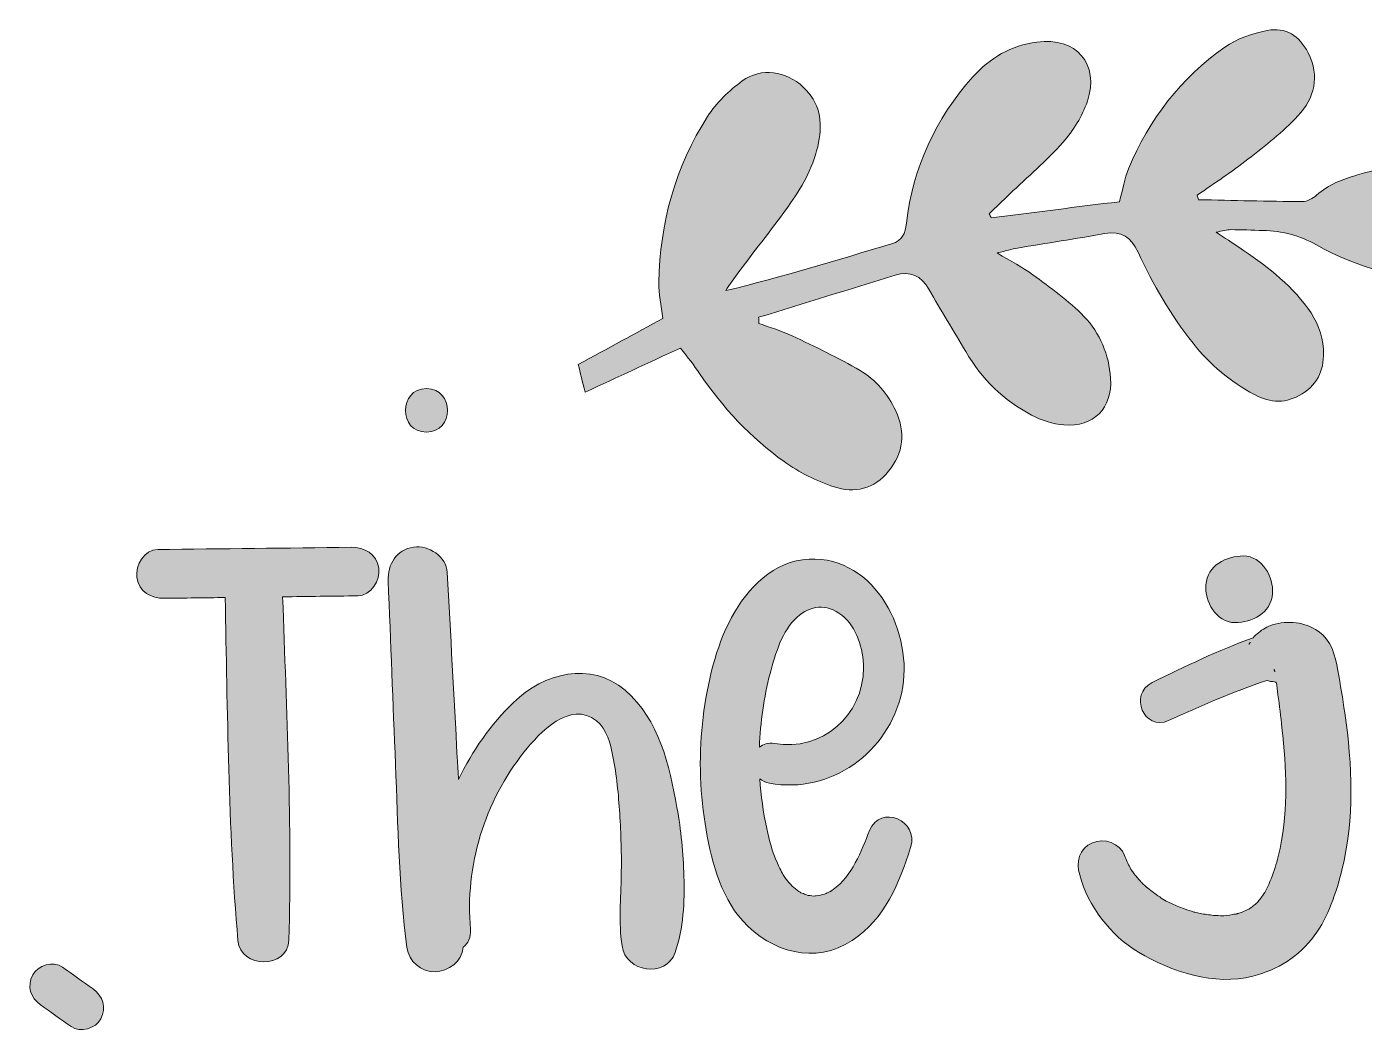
# Model space of a CAD drawing. Header units: inches. Extents: x 66 to 1015, y -1000 to -79.
# Drawn here: x 111.6 to 541.5, y -414.9 to -91.5 of the extents above; entities that cross this region are included whole.
import ezdxf

# ---------------------------------------------------------------- set-up
doc = ezdxf.new("R2010")
doc.units = ezdxf.units.IN
doc.header["$MEASUREMENT"] = 0
doc.layers.add('Layer 1', color=7, linetype='Continuous')

# ---------------------------------------------------------------- blocks, each defined once
blk = doc.blocks.new('block 2')
at = {"layer": 'Layer 1', "true_color": 0xffffff}
h = blk.add_hatch(color=7, dxfattribs=at)
h.dxf.hatch_style = 2
edge = h.paths.add_edge_path()
edge.add_spline(control_points=[(291.06, -208.95), (301.52, -204.11), (311.42, -199.52), (321.76, -194.74), (324.09, -197.83), (326.1, -200.29), (327.87, -202.91), (335.29, -213.93), (344.3, -223.52), (355.05, -231.24), (359.87, -234.71), (365.45, -237.47), (371.09, -239.34), (377.64, -241.53), (384.06, -240.04), (388.64, -234.35), (393.39, -228.45), (394.13, -221.91), (390.91, -214.93), (388.38, -209.47), (384.55, -204.97), (379.5, -202), (372.46, -197.87), (365.04, -194.36), (357.67, -190.84), (354.23, -189.2), (350.52, -188.15), (346.93, -186.84), (346.91, -186.19), (346.89, -185.53), (346.86, -184.88), (361.48, -180.37), (376.1, -175.88), (390.71, -171.35), (395.61, -169.83), (399.03, -171.52), (401.54, -175.85), (405.43, -182.57), (409.5, -189.19), (413.42, -195.9), (418.56, -204.7), (425.62, -211.57), (434.57, -216.3), (437.73, -217.97), (441.42, -219.16), (444.96, -219.46), (454.54, -220.27), (460.62, -214.09), (459.97, -204.45), (459.47, -196.9), (456.6, -189.93), (451.43, -184.59), (446.54, -179.54), (440.64, -175.43), (434.97, -171.19), (431.74, -168.78), (428.07, -166.94), (423.49, -164.19), (426.49, -163.46), (428.24, -162.93), (430.02, -162.63), (439.38, -161.05), (448.76, -159.65), (458.09, -157.96), (463.46, -156.98), (466.61, -159.12), (468.79, -163.9), (473.54, -174.34), (479.34, -184.19), (486.48, -193.2), (491.91, -200.05), (498.46, -205.57), (506.18, -209.73), (511.41, -212.54), (516.49, -212.59), (521.53, -209.48), (526.88, -206.18), (528.78, -201.09), (528.38, -195.08), (528.06, -190.24), (526.25, -185.91), (523.37, -181.96), (517.39, -173.78), (509.45, -167.89), (501.17, -162.35), (499.03, -160.92), (496.88, -159.5), (493.86, -157.5), (496.03, -157.12), (497.33, -156.71), (498.63, -156.71), (502.08, -156.7), (505.53, -156.9), (508.98, -156.96), (515.11, -157.08), (520.67, -158.53), (526.18, -161.62), (539.38, -169.01), (553.78, -172.85), (568.92, -173.06), (574.46, -173.14), (580.08, -172.25), (585.55, -171.17), (592.03, -169.89), (597.48, -166.55), (598.82, -159.53), (600.23, -152.18), (597.5, -145.86), (591.92, -141.01), (587.36, -137.05), (581.68, -135.56), (575.79, -134.94), (563.35, -133.62), (551.31, -135.74), (539.39, -139.11), (534.56, -140.47), (530.02, -142.23), (526.18, -145.64), (524.98, -146.7), (523.16, -147.68), (521.63, -147.67), (510.49, -147.62), (499.35, -147.32), (488.22, -147.09), (488.1, -146.6), (487.97, -146.1), (487.85, -145.61), (493.29, -141.79), (498.9, -138.18), (504.12, -134.09), (509.7, -129.73), (515.36, -125.32), (520.17, -120.16), (525.53, -114.43), (527.33, -107.44), (523.44, -99.86), (520.65, -94.41), (516.38, -91.51), (510.32, -92.71), (505.57, -93.64), (500.56, -95.33), (496.66, -98.08), (482.6, -108), (472.34, -121.2), (465.76, -137.14), (464.47, -140.28), (463.91, -143.73), (462.82, -147.72), (449.22, -149.42), (435.42, -151.15), (421.62, -152.88), (421.4, -152.45), (421.18, -152.02), (420.96, -151.59), (423.14, -149.49), (425.32, -147.39), (427.51, -145.3), (433.27, -139.79), (439.41, -134.61), (444.67, -128.66), (448.01, -124.87), (450.93, -120.23), (452.51, -115.47), (456.53, -103.39), (448.92, -94.78), (436.28, -96.43), (428, -97.51), (421.23, -101.53), (415.71, -107.64), (403.62, -121.02), (396.52, -136.75), (394.33, -154.61), (393.92, -157.97), (393.15, -160.18), (389.59, -161.24), (372.07, -166.48), (354.6, -171.9), (336.26, -176.31), (337.67, -174.29), (339.04, -172.24), (340.51, -170.27), (346.07, -162.85), (351.84, -155.58), (357.21, -148.02), (361.34, -142.19), (364.7, -135.87), (366.13, -128.75), (367.48, -122.02), (366.5, -115.85), (361.22, -110.9), (355.67, -105.7), (347.74, -104.48), (341.61, -108.93), (337.34, -112.03), (333.26, -115.94), (330.43, -120.35), (320.06, -136.53), (315.12, -154.52), (314.76, -173.7), (314.69, -177.32), (315.56, -180.95), (316.08, -185.23), (307.44, -189.94), (298.41, -194.87), (288.89, -200.08), (289.55, -202.79), (290.19, -205.4), (291.06, -208.95)], knot_values=[0, 0, 0, 0, 1, 1, 1, 2, 2, 2, 3, 3, 3, 4, 4, 4, 5, 5, 5, 6, 6, 6, 7, 7, 7, 8, 8, 8, 9, 9, 9, 10, 10, 10, 11, 11, 11, 12, 12, 12, 13, 13, 13, 14, 14, 14, 15, 15, 15, 16, 16, 16, 17, 17, 17, 18, 18, 18, 19, 19, 19, 20, 20, 20, 21, 21, 21, 22, 22, 22, 23, 23, 23, 24, 24, 24, 25, 25, 25, 26, 26, 26, 27, 27, 27, 28, 28, 28, 29, 29, 29, 30, 30, 30, 31, 31, 31, 32, 32, 32, 33, 33, 33, 34, 34, 34, 35, 35, 35, 36, 36, 36, 37, 37, 37, 38, 38, 38, 39, 39, 39, 40, 40, 40, 41, 41, 41, 42, 42, 42, 43, 43, 43, 44, 44, 44, 45, 45, 45, 46, 46, 46, 47, 47, 47, 48, 48, 48, 49, 49, 49, 50, 50, 50, 51, 51, 51, 52, 52, 52, 53, 53, 53, 54, 54, 54, 55, 55, 55, 56, 56, 56, 57, 57, 57, 58, 58, 58, 59, 59, 59, 60, 60, 60, 61, 61, 61, 62, 62, 62, 63, 63, 63, 64, 64, 64, 65, 65, 65, 66, 66, 66, 67, 67, 67, 68, 68, 68, 69, 69, 69, 69], degree=3, periodic=1)
h = blk.add_hatch(color=7, dxfattribs=at)
h.dxf.hatch_style = 2
edge = h.paths.add_edge_path()
edge.add_spline(control_points=[(240.09, -221.78), (249.1, -221.78), (249.12, -207.77), (240.09, -207.77), (231.07, -207.77), (231.06, -221.78), (240.09, -221.78)], knot_values=[0, 0, 0, 0, 1, 1, 1, 2, 2, 2, 2], degree=3, periodic=1)
h = blk.add_hatch(color=7, dxfattribs=at)
h.dxf.hatch_style = 2
edge = h.paths.add_edge_path()
edge.add_spline(control_points=[(155.92, -275.17), (162.4, -275.09), (168.88, -275.01), (175.37, -274.93), (176.19, -311.67), (176.31, -348.48), (179.5, -385.11), (180.29, -394.22), (195.56, -394.4), (195.84, -385.02), (196.97, -348.24), (195.12, -311.46), (193.86, -274.69), (201.92, -274.59), (209.98, -274.49), (218.05, -274.39), (222.31, -274.33), (225.29, -269.32), (224.75, -265.49), (224.1, -260.83), (220.13, -258.74), (215.85, -258.79), (195.14, -259.03), (174.43, -259.27), (153.72, -259.5), (149.44, -259.55), (146.44, -264.59), (146.99, -268.44), (147.64, -273.12), (151.63, -275.23), (155.92, -275.17)], knot_values=[0, 0, 0, 0, 1, 1, 1, 2, 2, 2, 3, 3, 3, 4, 4, 4, 5, 5, 5, 6, 6, 6, 7, 7, 7, 8, 8, 8, 9, 9, 9, 10, 10, 10, 10], degree=3, periodic=1)
h = blk.add_hatch(color=7, dxfattribs=at)
h.dxf.hatch_style = 2
edge = h.paths.add_edge_path()
edge.add_spline(control_points=[(233.81, -387.42), (234.38, -391.87), (238.45, -395.26), (242.87, -395.17), (247.01, -395.08), (251.69, -391.91), (251.84, -387.32), (251.84, -387.31), (251.84, -387.3), (251.84, -387.29), (253.41, -386.07), (254.45, -384.15), (254.23, -381.62), (252.42, -361.24), (258.74, -340.49), (271.52, -324.52), (276.43, -318.38), (286.32, -307.79), (294.71, -314.55), (298.11, -317.29), (299.21, -321.86), (300.03, -325.97), (301.24, -332), (301.8, -338.21), (302.19, -344.35), (302.61, -350.97), (302.83, -357.43), (302.7, -363.99), (302.54, -371.57), (301.86, -379.3), (302.94, -386.83), (304.16, -395.31), (316.97, -397.48), (320.01, -388.98), (322.77, -381.27), (323.06, -372.64), (322.85, -364.54), (322.66, -357.14), (321.93, -349.7), (320.59, -342.42), (318.05, -328.67), (315.03, -314.23), (303.94, -304.73), (292.84, -295.21), (277.8, -299.2), (268.09, -308.61), (260.79, -315.68), (254.83, -324.2), (250.39, -333.38), (250.26, -331.07), (250.13, -328.76), (250, -326.45), (248.92, -306.59), (247.84, -286.73), (246.77, -266.87), (246.48, -261.7), (240.76, -258.04), (235.94, -258.72), (230.39, -259.5), (227.59, -264.35), (227.79, -269.54), (228.57, -289.22), (229.35, -308.89), (230.13, -328.57), (230.91, -348.24), (231.32, -367.89), (233.81, -387.42)], knot_values=[0, 0, 0, 0, 1, 1, 1, 2, 2, 2, 3, 3, 3, 4, 4, 4, 5, 5, 5, 6, 6, 6, 7, 7, 7, 8, 8, 8, 9, 9, 9, 10, 10, 10, 11, 11, 11, 12, 12, 12, 13, 13, 13, 14, 14, 14, 15, 15, 15, 16, 16, 16, 17, 17, 17, 18, 18, 18, 19, 19, 19, 20, 20, 20, 21, 21, 21, 22, 22, 22, 22], degree=3, periodic=1)
h = blk.add_hatch(color=7, dxfattribs=at)
h.dxf.hatch_style = 2
edge = h.paths.add_edge_path()
edge.add_spline(control_points=[(376.97, -385.09), (387.49, -378.12), (392, -366.77), (395.71, -355.24), (398.49, -346.59), (386, -341.2), (382.51, -349.82), (379.78, -356.55), (376.95, -364.4), (370.77, -368.79), (370.35, -369.09), (370.12, -369.26), (369.99, -369.35), (370.05, -369.28), (369.97, -369.28), (369.03, -369.78), (369.02, -369.79), (368.09, -370.18), (368.07, -370.22), (367.2, -370.48), (366.27, -370.6), (365.38, -370.78), (365.31, -370.79), (364.78, -370.82), (364.51, -370.85), (363.94, -370.76), (362.64, -370.58), (362.79, -370.66), (362.27, -370.49), (361.76, -370.25), (361.26, -370.08), (360.82, -369.93), (360.58, -369.86), (360.46, -369.84), (360.36, -369.75), (360.16, -369.6), (359.79, -369.34), (359.04, -368.83), (358.29, -368.28), (357.61, -367.67), (357.67, -367.69), (356.71, -366.68), (356.57, -366.51), (355.99, -365.82), (355.43, -365.1), (354.93, -364.33), (354.5, -363.67), (353.44, -361.57), (352.89, -360.33), (351.12, -356.3), (350.33, -353.26), (349.45, -349.11), (348.34, -343.91), (347.56, -338.52), (347.22, -333.18), (348.02, -333.87), (349.05, -334.37), (350.31, -334.6), (370.07, -338.19), (388.72, -324.6), (392.86, -305.35), (396.89, -286.67), (384.56, -261.6), (363.05, -262.57), (351.7, -263.09), (343.26, -271.93), (338.17, -281.3), (332.96, -290.9), (330.38, -302.61), (329.02, -313.37), (327.6, -324.63), (327.84, -336.31), (329.63, -347.51), (331.37, -358.38), (334.17, -370.48), (341.77, -378.87), (350.89, -388.94), (365.08, -392.98), (376.97, -385.09)], knot_values=[0, 0, 0, 0, 1, 1, 1, 2, 2, 2, 3, 3, 3, 4, 4, 4, 5, 5, 5, 6, 6, 6, 7, 7, 7, 8, 8, 8, 9, 9, 9, 10, 10, 10, 11, 11, 11, 12, 12, 12, 13, 13, 13, 14, 14, 14, 15, 15, 15, 16, 16, 16, 17, 17, 17, 18, 18, 18, 19, 19, 19, 20, 20, 20, 21, 21, 21, 22, 22, 22, 23, 23, 23, 24, 24, 24, 25, 25, 25, 26, 26, 26, 26], degree=3, periodic=1)
edge = h.paths.add_edge_path()
edge.add_spline(control_points=[(350.54, -299.31), (352.19, -293.06), (354.47, -285.45), (359.22, -281.21), (363.45, -277.45), (368.68, -276.69), (373.58, -280.62), (378.41, -284.5), (380.52, -291.45), (380.55, -297.46), (380.61, -312.79), (367.11, -324.5), (351.97, -321.84), (349.92, -321.48), (348.29, -322.01), (347.11, -323.03), (347.45, -315.06), (348.5, -307.01), (350.54, -299.31)], knot_values=[0, 0, 0, 0, 1, 1, 1, 2, 2, 2, 3, 3, 3, 4, 4, 4, 5, 5, 5, 6, 6, 6, 6], degree=3, periodic=1)
h = blk.add_hatch(color=7, dxfattribs=at)
h.dxf.hatch_style = 2
edge = h.paths.add_edge_path()
edge.add_spline(control_points=[(512.02, -273.66), (512.46, -268.46), (508.74, -261.56), (502.7, -261.56), (497.08, -261.56), (491.13, -264.55), (490.59, -270.88), (490.15, -276.08), (493.87, -282.98), (499.91, -282.98), (505.54, -282.98), (511.49, -279.99), (512.02, -273.66)], knot_values=[0, 0, 0, 0, 1, 1, 1, 2, 2, 2, 3, 3, 3, 4, 4, 4, 4], degree=3, periodic=1)
h = blk.add_hatch(color=7, dxfattribs=at)
h.dxf.hatch_style = 2
edge = h.paths.add_edge_path()
edge.add_spline(control_points=[(493.08, -377.06), (491.61, -376.92), (490.16, -376.71), (488.72, -376.42), (488.16, -376.31), (487.6, -376.18), (487.04, -376.05), (486.93, -376.02), (486.84, -376), (486.78, -375.98), (485.75, -375.65), (484.73, -375.33), (483.71, -374.97), (482.11, -374.39), (480.54, -373.75), (479, -373.02), (477.41, -372.26), (476.19, -371.51), (474.64, -370.37), (473.44, -369.5), (472.26, -368.58), (471.14, -367.61), (470.78, -367.31), (470.42, -366.99), (470.08, -366.67), (470.05, -366.62), (469.47, -366), (469.28, -365.77), (468.52, -364.89), (467.77, -364), (467.08, -363.05), (466.86, -362.74), (466.64, -362.42), (466.43, -362.1), (466.37, -362.01), (466.32, -361.9), (466.26, -361.77), (465.62, -360.47), (465, -359.18), (464.5, -357.82), (463.01, -353.84), (457.9, -352.1), (454.14, -353.73), (449.81, -355.6), (448.88, -359.97), (450.04, -364.08), (452.91, -374.3), (459.85, -383.43), (468.93, -388.87), (479.57, -395.24), (493.31, -399.78), (505.68, -396.59), (513.62, -394.54), (520.57, -390.29), (525.46, -383.61), (530.06, -377.34), (532.42, -369.96), (534.3, -362.51), (538.46, -346.09), (537.68, -328.65), (535.25, -312.01), (534.59, -307.45), (533.81, -302.91), (533.03, -298.36), (532.17, -293.41), (531, -288.77), (526.66, -285.7), (522.54, -282.79), (516.79, -282.23), (512.02, -283.72), (510.34, -284.24), (508.84, -285.09), (507.49, -286.22), (506.91, -286.7), (506.27, -287.25), (505.77, -287.84), (494.66, -291.84), (483.92, -297.08), (473.32, -302.26), (465.68, -306), (470.74, -318), (478.61, -314.47), (488.92, -309.85), (499.39, -305.12), (510.16, -301.58), (510.96, -301.8), (511.82, -301.94), (512.62, -302.05), (512.82, -302.08), (513.02, -302.09), (513.22, -302.1), (513.41, -303.45), (513.6, -304.79), (513.78, -306.14), (514.25, -309.67), (514.69, -313.21), (515.07, -316.75), (516.51, -330.28), (517.22, -342.09), (514.44, -355.52), (513.48, -360.14), (511.99, -365.13), (509.55, -369.71), (509.63, -369.46), (508.46, -371.29), (508.17, -371.68), (507.85, -372.1), (507.51, -372.49), (507.17, -372.89), (506.3, -373.68), (505.4, -374.41), (504.42, -375.06), (504.34, -375.09), (504.23, -375.13), (504.08, -375.19), (503.27, -375.55), (502.48, -375.92), (501.65, -376.23), (499.61, -377.01), (500.73, -376.51), (501.21, -376.39), (500.52, -376.56), (499.81, -376.7), (499.12, -376.82), (497.89, -377.04), (496.64, -377.17), (495.4, -377.22), (495.85, -377.17), (493.48, -377.1), (493.08, -377.06)], knot_values=[0, 0, 0, 0, 1, 1, 1, 2, 2, 2, 3, 3, 3, 4, 4, 4, 5, 5, 5, 6, 6, 6, 7, 7, 7, 8, 8, 8, 9, 9, 9, 10, 10, 10, 11, 11, 11, 12, 12, 12, 13, 13, 13, 14, 14, 14, 15, 15, 15, 16, 16, 16, 17, 17, 17, 18, 18, 18, 19, 19, 19, 20, 20, 20, 21, 21, 21, 22, 22, 22, 23, 23, 23, 24, 24, 24, 25, 25, 25, 26, 26, 26, 27, 27, 27, 28, 28, 28, 29, 29, 29, 30, 30, 30, 31, 31, 31, 32, 32, 32, 33, 33, 33, 34, 34, 34, 35, 35, 35, 36, 36, 36, 37, 37, 37, 38, 38, 38, 39, 39, 39, 40, 40, 40, 41, 41, 41, 42, 42, 42, 43, 43, 43, 43], degree=3, periodic=1)
edge = h.paths.add_edge_path()
edge.add_spline(control_points=[(504.85, -289.33), (504.86, -289.33), (504.87, -289.32), (504.87, -289.32), (504.36, -290.22), (504.35, -290.23), (504.85, -289.33)], knot_values=[0, 0, 0, 0, 1, 1, 1, 2, 2, 2, 2], degree=3, periodic=1)
edge = h.paths.add_edge_path()
edge.add_spline(control_points=[(512.74, -298.68), (512.75, -298.73), (512.75, -298.78), (512.76, -298.82), (512.21, -297.87), (512.67, -297.74), (512.74, -298.68)], knot_values=[0, 0, 0, 0, 1, 1, 1, 2, 2, 2, 2], degree=3, periodic=1)
h = blk.add_hatch(color=7, dxfattribs=at)
h.dxf.hatch_style = 2
edge = h.paths.add_edge_path()
edge.add_spline(control_points=[(116.04, -405.8), (119.31, -408.13), (122.58, -410.47), (125.85, -412.8), (128.84, -414.94), (133.78, -413.43), (135.44, -410.29), (137.34, -406.68), (136.12, -402.98), (132.92, -400.7), (129.65, -398.37), (126.38, -396.03), (123.11, -393.7), (120.12, -391.56), (115.18, -393.07), (113.53, -396.21), (111.62, -399.82), (112.85, -403.52), (116.04, -405.8)], knot_values=[0, 0, 0, 0, 1, 1, 1, 2, 2, 2, 3, 3, 3, 4, 4, 4, 5, 5, 5, 6, 6, 6, 6], degree=3, periodic=1)
at = {"layer": 'Layer 1', "lineweight": 0}
for points, knots in [([(291.06, -208.95), (301.52, -204.11), (311.42, -199.52), (321.76, -194.74), (324.09, -197.83), (326.1, -200.29), (327.87, -202.91), (335.29, -213.93), (344.3, -223.52), (355.05, -231.24), (359.87, -234.71), (365.45, -237.47), (371.09, -239.34), (377.64, -241.53), (384.06, -240.04), (388.64, -234.35), (393.39, -228.45), (394.13, -221.91), (390.91, -214.93), (388.38, -209.47), (384.55, -204.97), (379.5, -202), (372.46, -197.87), (365.04, -194.36), (357.67, -190.84), (354.23, -189.2), (350.52, -188.15), (346.93, -186.84), (346.91, -186.19), (346.89, -185.53), (346.86, -184.88), (361.48, -180.37), (376.1, -175.88), (390.71, -171.35), (395.61, -169.83), (399.03, -171.52), (401.54, -175.85), (405.43, -182.57), (409.5, -189.19), (413.42, -195.9), (418.56, -204.7), (425.62, -211.57), (434.57, -216.3), (437.73, -217.97), (441.42, -219.16), (444.96, -219.46), (454.54, -220.27), (460.62, -214.09), (459.97, -204.45), (459.47, -196.9), (456.6, -189.93), (451.43, -184.59), (446.54, -179.54), (440.64, -175.43), (434.97, -171.19), (431.74, -168.78), (428.07, -166.94), (423.49, -164.19), (426.49, -163.46), (428.24, -162.93), (430.02, -162.63), (439.38, -161.05), (448.76, -159.65), (458.09, -157.96), (463.46, -156.98), (466.61, -159.12), (468.79, -163.9), (473.54, -174.34), (479.34, -184.19), (486.48, -193.2), (491.91, -200.05), (498.46, -205.57), (506.18, -209.73), (511.41, -212.54), (516.49, -212.59), (521.53, -209.48), (526.88, -206.18), (528.78, -201.09), (528.38, -195.08), (528.06, -190.24), (526.25, -185.91), (523.37, -181.96), (517.39, -173.78), (509.45, -167.89), (501.17, -162.35), (499.03, -160.92), (496.88, -159.5), (493.86, -157.5), (496.03, -157.12), (497.33, -156.71), (498.63, -156.71), (502.08, -156.7), (505.53, -156.9), (508.98, -156.96), (515.11, -157.08), (520.67, -158.53), (526.18, -161.62), (539.38, -169.01), (553.78, -172.85), (568.92, -173.06), (574.46, -173.14), (580.08, -172.25), (585.55, -171.17), (592.03, -169.89), (597.48, -166.55), (598.82, -159.53), (600.23, -152.18), (597.5, -145.86), (591.92, -141.01), (587.36, -137.05), (581.68, -135.56), (575.79, -134.94), (563.35, -133.62), (551.31, -135.74), (539.39, -139.11), (534.56, -140.47), (530.02, -142.23), (526.18, -145.64), (524.98, -146.7), (523.16, -147.68), (521.63, -147.67), (510.49, -147.62), (499.35, -147.32), (488.22, -147.09), (488.1, -146.6), (487.97, -146.1), (487.85, -145.61), (493.29, -141.79), (498.9, -138.18), (504.12, -134.09), (509.7, -129.73), (515.36, -125.32), (520.17, -120.16), (525.53, -114.43), (527.33, -107.44), (523.44, -99.86), (520.65, -94.41), (516.38, -91.51), (510.32, -92.71), (505.57, -93.64), (500.56, -95.33), (496.66, -98.08), (482.6, -108), (472.34, -121.2), (465.76, -137.14), (464.47, -140.28), (463.91, -143.73), (462.82, -147.72), (449.22, -149.42), (435.42, -151.15), (421.62, -152.88), (421.4, -152.45), (421.18, -152.02), (420.96, -151.59), (423.14, -149.49), (425.32, -147.39), (427.51, -145.3), (433.27, -139.79), (439.41, -134.61), (444.67, -128.66), (448.01, -124.87), (450.93, -120.23), (452.51, -115.47), (456.53, -103.39), (448.92, -94.78), (436.28, -96.43), (428, -97.51), (421.23, -101.53), (415.71, -107.64), (403.62, -121.02), (396.52, -136.75), (394.33, -154.61), (393.92, -157.97), (393.15, -160.18), (389.59, -161.24), (372.07, -166.48), (354.6, -171.9), (336.26, -176.31), (337.67, -174.29), (339.04, -172.24), (340.51, -170.27), (346.07, -162.85), (351.84, -155.58), (357.21, -148.02), (361.34, -142.19), (364.7, -135.87), (366.13, -128.75), (367.48, -122.02), (366.5, -115.85), (361.22, -110.9), (355.67, -105.7), (347.74, -104.48), (341.61, -108.93), (337.34, -112.03), (333.26, -115.94), (330.43, -120.35), (320.06, -136.53), (315.12, -154.52), (314.76, -173.7), (314.69, -177.32), (315.56, -180.95), (316.08, -185.23), (307.44, -189.94), (298.41, -194.87), (288.89, -200.08), (289.55, -202.79), (290.19, -205.4), (291.06, -208.95)], [0, 0, 0, 0, 1, 1, 1, 2, 2, 2, 3, 3, 3, 4, 4, 4, 5, 5, 5, 6, 6, 6, 7, 7, 7, 8, 8, 8, 9, 9, 9, 10, 10, 10, 11, 11, 11, 12, 12, 12, 13, 13, 13, 14, 14, 14, 15, 15, 15, 16, 16, 16, 17, 17, 17, 18, 18, 18, 19, 19, 19, 20, 20, 20, 21, 21, 21, 22, 22, 22, 23, 23, 23, 24, 24, 24, 25, 25, 25, 26, 26, 26, 27, 27, 27, 28, 28, 28, 29, 29, 29, 30, 30, 30, 31, 31, 31, 32, 32, 32, 33, 33, 33, 34, 34, 34, 35, 35, 35, 36, 36, 36, 37, 37, 37, 38, 38, 38, 39, 39, 39, 40, 40, 40, 41, 41, 41, 42, 42, 42, 43, 43, 43, 44, 44, 44, 45, 45, 45, 46, 46, 46, 47, 47, 47, 48, 48, 48, 49, 49, 49, 50, 50, 50, 51, 51, 51, 52, 52, 52, 53, 53, 53, 54, 54, 54, 55, 55, 55, 56, 56, 56, 57, 57, 57, 58, 58, 58, 59, 59, 59, 60, 60, 60, 61, 61, 61, 62, 62, 62, 63, 63, 63, 64, 64, 64, 65, 65, 65, 66, 66, 66, 67, 67, 67, 68, 68, 68, 69, 69, 69, 69]), ([(240.09, -221.78), (249.1, -221.78), (249.12, -207.77), (240.09, -207.77), (231.07, -207.77), (231.06, -221.78), (240.09, -221.78)], [0, 0, 0, 0, 1, 1, 1, 2, 2, 2, 2]), ([(155.92, -275.17), (162.4, -275.09), (168.88, -275.01), (175.37, -274.93), (176.19, -311.67), (176.31, -348.48), (179.5, -385.11), (180.29, -394.22), (195.56, -394.4), (195.84, -385.02), (196.97, -348.24), (195.12, -311.46), (193.86, -274.69), (201.92, -274.59), (209.98, -274.49), (218.05, -274.39), (222.31, -274.33), (225.29, -269.32), (224.75, -265.49), (224.1, -260.83), (220.13, -258.74), (215.85, -258.79), (195.14, -259.03), (174.43, -259.27), (153.72, -259.5), (149.44, -259.55), (146.44, -264.59), (146.99, -268.44), (147.64, -273.12), (151.63, -275.23), (155.92, -275.17)], [0, 0, 0, 0, 1, 1, 1, 2, 2, 2, 3, 3, 3, 4, 4, 4, 5, 5, 5, 6, 6, 6, 7, 7, 7, 8, 8, 8, 9, 9, 9, 10, 10, 10, 10]), ([(233.81, -387.42), (234.38, -391.87), (238.45, -395.26), (242.87, -395.17), (247.01, -395.08), (251.69, -391.91), (251.84, -387.32), (251.84, -387.31), (251.84, -387.3), (251.84, -387.29), (253.41, -386.07), (254.45, -384.15), (254.23, -381.62), (252.42, -361.24), (258.74, -340.49), (271.52, -324.52), (276.43, -318.38), (286.32, -307.79), (294.71, -314.55), (298.11, -317.29), (299.21, -321.86), (300.03, -325.97), (301.24, -332), (301.8, -338.21), (302.19, -344.35), (302.61, -350.97), (302.83, -357.43), (302.7, -363.99), (302.54, -371.57), (301.86, -379.3), (302.94, -386.83), (304.16, -395.31), (316.97, -397.48), (320.01, -388.98), (322.77, -381.27), (323.06, -372.64), (322.85, -364.54), (322.66, -357.14), (321.93, -349.7), (320.59, -342.42), (318.05, -328.67), (315.03, -314.23), (303.94, -304.73), (292.84, -295.21), (277.8, -299.2), (268.09, -308.61), (260.79, -315.68), (254.83, -324.2), (250.39, -333.38), (250.26, -331.07), (250.13, -328.76), (250, -326.45), (248.92, -306.59), (247.84, -286.73), (246.77, -266.87), (246.48, -261.7), (240.76, -258.04), (235.94, -258.72), (230.39, -259.5), (227.59, -264.35), (227.79, -269.54), (228.57, -289.22), (229.35, -308.89), (230.13, -328.57), (230.91, -348.24), (231.32, -367.89), (233.81, -387.42)], [0, 0, 0, 0, 1, 1, 1, 2, 2, 2, 3, 3, 3, 4, 4, 4, 5, 5, 5, 6, 6, 6, 7, 7, 7, 8, 8, 8, 9, 9, 9, 10, 10, 10, 11, 11, 11, 12, 12, 12, 13, 13, 13, 14, 14, 14, 15, 15, 15, 16, 16, 16, 17, 17, 17, 18, 18, 18, 19, 19, 19, 20, 20, 20, 21, 21, 21, 22, 22, 22, 22]), ([(376.97, -385.09), (387.49, -378.12), (392, -366.77), (395.71, -355.24), (398.49, -346.59), (386, -341.2), (382.51, -349.82), (379.78, -356.55), (376.95, -364.4), (370.77, -368.79), (370.35, -369.09), (370.12, -369.26), (369.99, -369.35), (370.05, -369.28), (369.97, -369.28), (369.03, -369.78), (369.02, -369.79), (368.09, -370.18), (368.07, -370.22), (367.2, -370.48), (366.27, -370.6), (365.38, -370.78), (365.31, -370.79), (364.78, -370.82), (364.51, -370.85), (363.94, -370.76), (362.64, -370.58), (362.79, -370.66), (362.27, -370.49), (361.76, -370.25), (361.26, -370.08), (360.82, -369.93), (360.58, -369.86), (360.46, -369.84), (360.36, -369.75), (360.16, -369.6), (359.79, -369.34), (359.04, -368.83), (358.29, -368.28), (357.61, -367.67), (357.67, -367.69), (356.71, -366.68), (356.57, -366.51), (355.99, -365.82), (355.43, -365.1), (354.93, -364.33), (354.5, -363.67), (353.44, -361.57), (352.89, -360.33), (351.12, -356.3), (350.33, -353.26), (349.45, -349.11), (348.34, -343.91), (347.56, -338.52), (347.22, -333.18), (348.02, -333.87), (349.05, -334.37), (350.31, -334.6), (370.07, -338.19), (388.72, -324.6), (392.86, -305.35), (396.89, -286.67), (384.56, -261.6), (363.05, -262.57), (351.7, -263.09), (343.26, -271.93), (338.17, -281.3), (332.96, -290.9), (330.38, -302.61), (329.02, -313.37), (327.6, -324.63), (327.84, -336.31), (329.63, -347.51), (331.37, -358.38), (334.17, -370.48), (341.77, -378.87), (350.89, -388.94), (365.08, -392.98), (376.97, -385.09)], [0, 0, 0, 0, 1, 1, 1, 2, 2, 2, 3, 3, 3, 4, 4, 4, 5, 5, 5, 6, 6, 6, 7, 7, 7, 8, 8, 8, 9, 9, 9, 10, 10, 10, 11, 11, 11, 12, 12, 12, 13, 13, 13, 14, 14, 14, 15, 15, 15, 16, 16, 16, 17, 17, 17, 18, 18, 18, 19, 19, 19, 20, 20, 20, 21, 21, 21, 22, 22, 22, 23, 23, 23, 24, 24, 24, 25, 25, 25, 26, 26, 26, 26]), ([(512.02, -273.66), (512.46, -268.46), (508.74, -261.56), (502.7, -261.56), (497.08, -261.56), (491.13, -264.55), (490.59, -270.88), (490.15, -276.08), (493.87, -282.98), (499.91, -282.98), (505.54, -282.98), (511.49, -279.99), (512.02, -273.66)], [0, 0, 0, 0, 1, 1, 1, 2, 2, 2, 3, 3, 3, 4, 4, 4, 4]), ([(350.54, -299.31), (352.19, -293.06), (354.47, -285.45), (359.22, -281.21), (363.45, -277.45), (368.68, -276.69), (373.58, -280.62), (378.41, -284.5), (380.52, -291.45), (380.55, -297.46), (380.61, -312.79), (367.11, -324.5), (351.97, -321.84), (349.92, -321.48), (348.29, -322.01), (347.11, -323.03), (347.45, -315.06), (348.5, -307.01), (350.54, -299.31)], [0, 0, 0, 0, 1, 1, 1, 2, 2, 2, 3, 3, 3, 4, 4, 4, 5, 5, 5, 6, 6, 6, 6]), ([(493.08, -377.06), (491.61, -376.92), (490.16, -376.71), (488.72, -376.42), (488.16, -376.31), (487.6, -376.18), (487.04, -376.05), (486.93, -376.02), (486.84, -376), (486.78, -375.98), (485.75, -375.65), (484.73, -375.33), (483.71, -374.97), (482.11, -374.39), (480.54, -373.75), (479, -373.02), (477.41, -372.26), (476.19, -371.51), (474.64, -370.37), (473.44, -369.5), (472.26, -368.58), (471.14, -367.61), (470.78, -367.31), (470.42, -366.99), (470.08, -366.67), (470.05, -366.62), (469.47, -366), (469.28, -365.77), (468.52, -364.89), (467.77, -364), (467.08, -363.05), (466.86, -362.74), (466.64, -362.42), (466.43, -362.1), (466.37, -362.01), (466.32, -361.9), (466.26, -361.77), (465.62, -360.47), (465, -359.18), (464.5, -357.82), (463.01, -353.84), (457.9, -352.1), (454.14, -353.73), (449.81, -355.6), (448.88, -359.97), (450.04, -364.08), (452.91, -374.3), (459.85, -383.43), (468.93, -388.87), (479.57, -395.24), (493.31, -399.78), (505.68, -396.59), (513.62, -394.54), (520.57, -390.29), (525.46, -383.61), (530.06, -377.34), (532.42, -369.96), (534.3, -362.51), (538.46, -346.09), (537.68, -328.65), (535.25, -312.01), (534.59, -307.45), (533.81, -302.91), (533.03, -298.36), (532.17, -293.41), (531, -288.77), (526.66, -285.7), (522.54, -282.79), (516.79, -282.23), (512.02, -283.72), (510.34, -284.24), (508.84, -285.09), (507.49, -286.22), (506.91, -286.7), (506.27, -287.25), (505.77, -287.84), (494.66, -291.84), (483.92, -297.08), (473.32, -302.26), (465.68, -306), (470.74, -318), (478.61, -314.47), (488.92, -309.85), (499.39, -305.12), (510.16, -301.58), (510.96, -301.8), (511.82, -301.94), (512.62, -302.05), (512.82, -302.08), (513.02, -302.09), (513.22, -302.1), (513.41, -303.45), (513.6, -304.79), (513.78, -306.14), (514.25, -309.67), (514.69, -313.21), (515.07, -316.75), (516.51, -330.28), (517.22, -342.09), (514.44, -355.52), (513.48, -360.14), (511.99, -365.13), (509.55, -369.71), (509.63, -369.46), (508.46, -371.29), (508.17, -371.68), (507.85, -372.1), (507.51, -372.49), (507.17, -372.89), (506.3, -373.68), (505.4, -374.41), (504.42, -375.06), (504.34, -375.09), (504.23, -375.13), (504.08, -375.19), (503.27, -375.55), (502.48, -375.92), (501.65, -376.23), (499.61, -377.01), (500.73, -376.51), (501.21, -376.39), (500.52, -376.56), (499.81, -376.7), (499.12, -376.82), (497.89, -377.04), (496.64, -377.17), (495.4, -377.22), (495.85, -377.17), (493.48, -377.1), (493.08, -377.06)], [0, 0, 0, 0, 1, 1, 1, 2, 2, 2, 3, 3, 3, 4, 4, 4, 5, 5, 5, 6, 6, 6, 7, 7, 7, 8, 8, 8, 9, 9, 9, 10, 10, 10, 11, 11, 11, 12, 12, 12, 13, 13, 13, 14, 14, 14, 15, 15, 15, 16, 16, 16, 17, 17, 17, 18, 18, 18, 19, 19, 19, 20, 20, 20, 21, 21, 21, 22, 22, 22, 23, 23, 23, 24, 24, 24, 25, 25, 25, 26, 26, 26, 27, 27, 27, 28, 28, 28, 29, 29, 29, 30, 30, 30, 31, 31, 31, 32, 32, 32, 33, 33, 33, 34, 34, 34, 35, 35, 35, 36, 36, 36, 37, 37, 37, 38, 38, 38, 39, 39, 39, 40, 40, 40, 41, 41, 41, 42, 42, 42, 43, 43, 43, 43]), ([(504.85, -289.33), (504.86, -289.33), (504.87, -289.32), (504.87, -289.32), (504.36, -290.22), (504.35, -290.23), (504.85, -289.33)], [0, 0, 0, 0, 1, 1, 1, 2, 2, 2, 2]), ([(512.74, -298.68), (512.75, -298.73), (512.75, -298.78), (512.76, -298.82), (512.21, -297.87), (512.67, -297.74), (512.74, -298.68)], [0, 0, 0, 0, 1, 1, 1, 2, 2, 2, 2]), ([(116.04, -405.8), (119.31, -408.13), (122.58, -410.47), (125.85, -412.8), (128.84, -414.94), (133.78, -413.43), (135.44, -410.29), (137.34, -406.68), (136.12, -402.98), (132.92, -400.7), (129.65, -398.37), (126.38, -396.03), (123.11, -393.7), (120.12, -391.56), (115.18, -393.07), (113.53, -396.21), (111.62, -399.82), (112.85, -403.52), (116.04, -405.8)], [0, 0, 0, 0, 1, 1, 1, 2, 2, 2, 3, 3, 3, 4, 4, 4, 5, 5, 5, 6, 6, 6, 6])]:
    blk.add_open_spline(points, degree=3, knots=knots, dxfattribs=at)

msp = doc.modelspace()

# ---------------------------------------------------------------- block references
at = {"layer": 'Layer 1'}
msp.add_blockref('block 2', (0, 0), dxfattribs=at)

doc.saveas('drawing.dxf')
